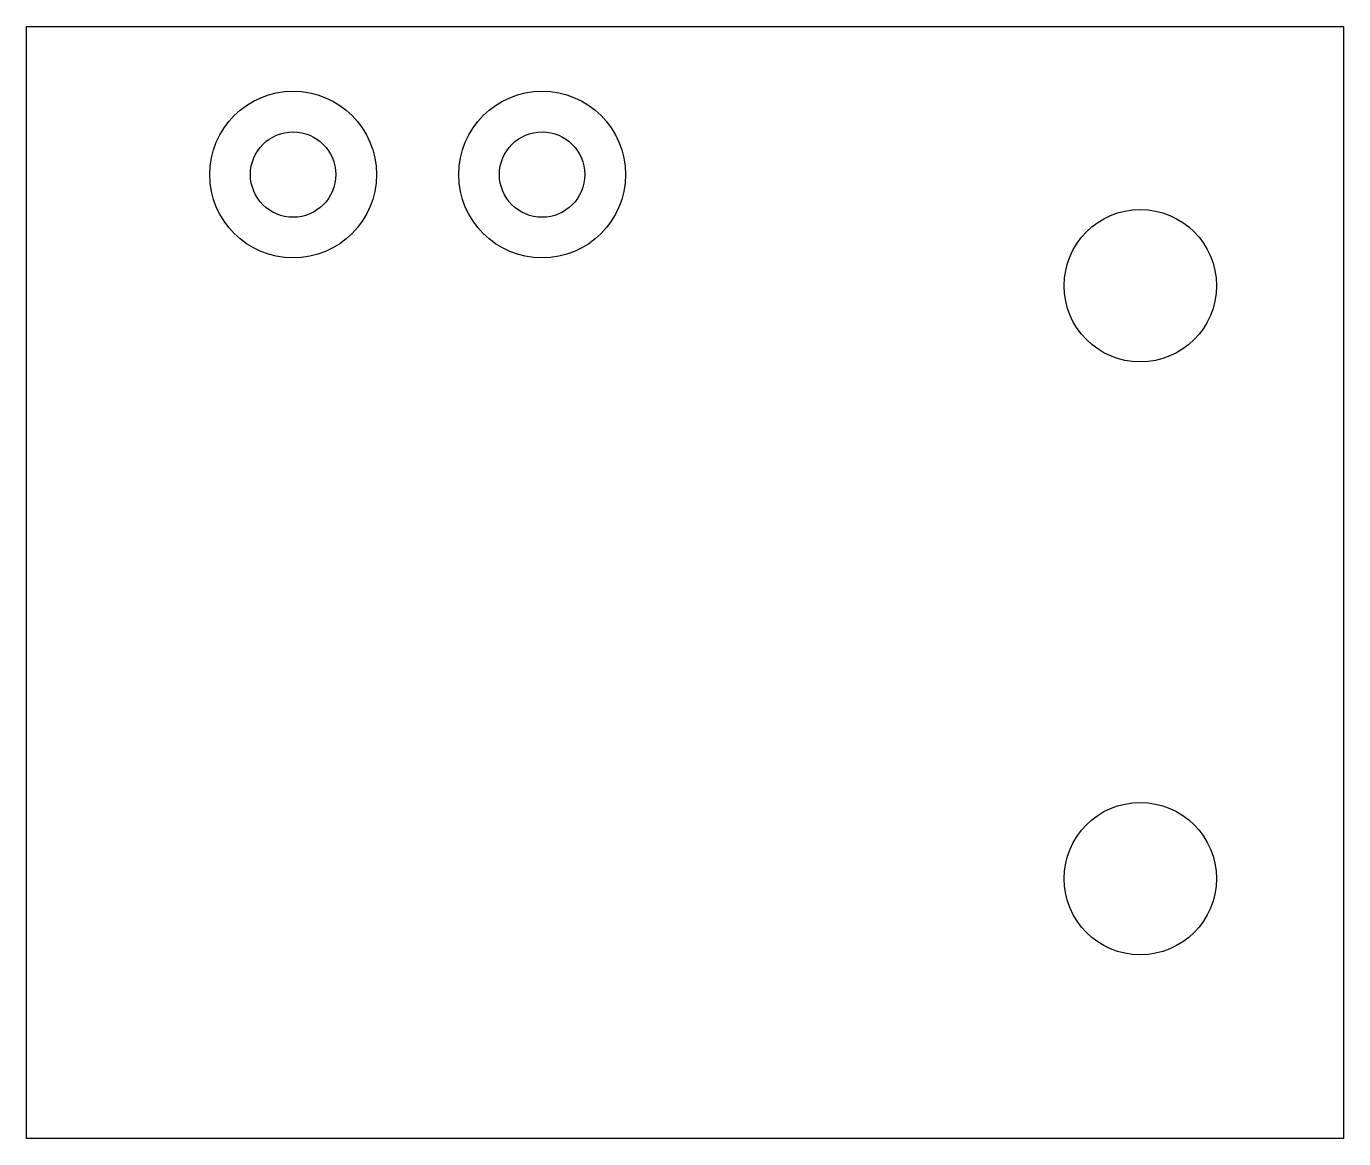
# Model space of a CAD drawing. Header units: inches. Extents: x -2.22 to 0, y -1.88 to 0.
import ezdxf

# ---------------------------------------------------------------- set-up
doc = ezdxf.new("R2010")
doc.units = ezdxf.units.IN
doc.header["$MEASUREMENT"] = 0

msp = doc.modelspace()

# ---------------------------------------------------------------- linework, layer by layer
at = {"color": 7, "linetype": 'Continuous', "lineweight": 25}
for p, q in [((-2.222, -1.876), (-2.222, 0)), ((-2.222, 0), (0, 0)), ((0, 0), (0, -1.876)), ((0, -1.876), (-2.222, -1.876))]:
    msp.add_line(p, q, dxfattribs=at)
for centre, radius in [((-1.772, -0.25), 0.1406), ((-1.352, -0.25), 0.1406), ((-1.772, -0.25), 0.072), ((-1.352, -0.25), 0.072), ((-0.343, -0.4375), 0.1285), ((-0.343, -1.4375), 0.1285)]:
    msp.add_circle(centre, radius, dxfattribs=at)

doc.saveas('drawing.dxf')
